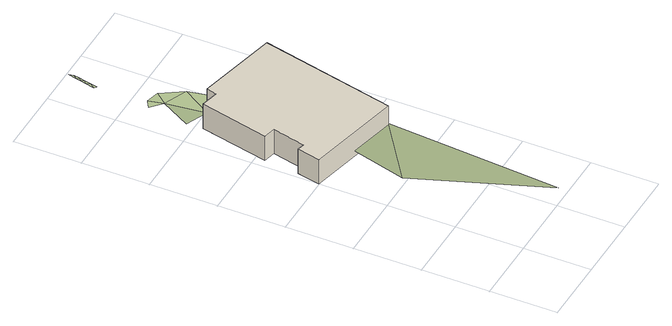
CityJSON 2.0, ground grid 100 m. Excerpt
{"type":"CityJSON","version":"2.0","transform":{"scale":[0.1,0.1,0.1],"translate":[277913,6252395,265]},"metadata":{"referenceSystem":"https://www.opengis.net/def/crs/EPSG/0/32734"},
"CityObjects":{
"building1":{"type":"Building","attributes":{"building":"house","building:levels":1,"building_height":4.1,"roof_height":17.59,"ground_height":13.49,"plus_code":"4FRW3CCW+6P9"},"geometry":[{"type":"Solid","lod":"1","boundaries":[[[[0,1,2,3]],[[1,4,5,2]],[[4,6,7,5]],[[6,8,9,7]],[[8,10,11,9]],[[10,12,13,11]],[[12,14,15,13]],[[14,16,17,15]],[[16,18,19,17]],[[18,0,3,19]],[[3,2,5,7,9,11,13,15,17,19]],[[18,16,14,12,10,8,6,4,1,0]]]]}]},
"terrain1":{"type":"TINRelief","geometry":[{"type":"CompositeSurface","lod":"1","boundaries":[[[20,21,22]],[[20,23,21]],[[24,4,1]],[[1,25,26]],[[27,25,28]],[[1,29,25]],[[25,30,28]],[[1,31,29]],[[29,30,25]],[[32,33,34]],[[33,35,34]],[[35,33,36]],[[37,35,36]],[[36,38,37]],[[38,39,37]],[[40,39,38]],[[39,40,41]]]}]}
},
"vertices":[
[1892,4716,8],[676,4993,8],[676,4993,418],[1892,4716,418],[640,4836,8],[640,4836,418],[369,4898,8],[369,4898,418],[131,3866,8],[131,3866,418],[316,3824,8],[316,3824,418],[201,3330,8],[201,3330,418],[88,3356,8],[88,3356,418],[9,3011,8],[9,3011,418],[1426,2689,8],[1426,2689,418],
[1426,2689,120],[323,1936,269],[1050,1,273],[717,2850,120],[369,4898,39],[606,5584,8],[321,5116,39],[435,5729,8],[555,5802,8],[961,5435,8],[750,5756,8],[1066,4904,8],[515,6531,8],[537,6629,8],[485,6561,8],[518,6701,8],[558,6723,8],[534,6771,8],[579,6818,8],[550,6841,8],[600,6912,8],[582,6981,8]
]}
